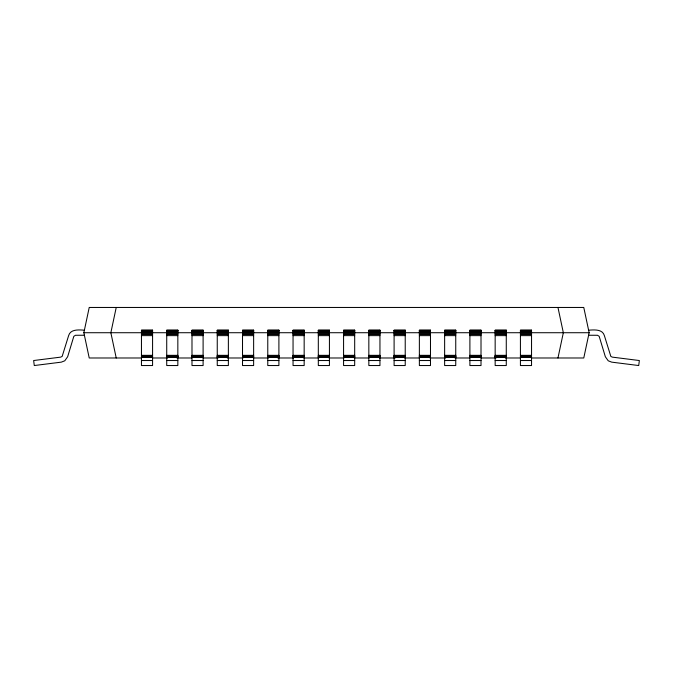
<?xml version="1.0" encoding="UTF-8"?>
<svg xmlns="http://www.w3.org/2000/svg" width="673" height="673" viewBox="0 0 673 673"><rect width="100%" height="100%" fill="white"/><g stroke="black" fill="none" stroke-linecap="round" stroke-linejoin="round"><path stroke-width="1.01" d="M141.406 357.986L89.223 357.986L83.856 332.723L89.223 307.46L583.777 307.46L589.144 332.723L583.777 357.986L531.594 357.986M116.227 307.46L110.852 332.723L116.227 357.986M557.967 357.986L563.335 332.723L557.967 307.46M84.495 330.191C79.195 329.863 70.539 328.845 68.621 335.625L62.16 356.404L60.688 357.127L33.65 360.535L34.281 365.54L61.319 362.141L64.785 360.787L67.645 356.766L73.82 336.332L75.485 335.28L84.495 335.247M588.606 330.191C593.889 329.846 602.478 328.887 604.379 335.625L610.84 356.404L612.312 357.127L639.35 360.535L638.719 365.54L611.681 362.141L608.215 360.787L605.355 356.766L599.18 336.332L597.515 335.28L588.606 335.247M141.456 330.292L152.578 330.292M166.727 330.292L177.84 330.292M191.99 330.292L203.103 330.292M217.253 330.292L228.366 330.292M242.516 330.292L253.637 330.292M267.778 330.292L278.9 330.292M293.049 330.292L304.162 330.292M318.312 330.292L329.425 330.292M343.575 330.292L354.688 330.292M368.838 330.292L379.951 330.292M394.1 330.292L405.222 330.292M419.363 330.292L430.484 330.292M444.634 330.292L455.747 330.292M469.897 330.292L481.01 330.292M495.16 330.292L506.273 330.292M520.422 330.292L531.544 330.292M141.456 330.578L152.578 330.578M166.727 330.578L177.84 330.578M191.99 330.578L203.103 330.578M217.253 330.578L228.366 330.578M242.516 330.578L253.637 330.578M267.778 330.578L278.9 330.578M293.049 330.578L304.162 330.578M318.312 330.578L329.425 330.578M343.575 330.578L354.688 330.578M368.838 330.578L379.951 330.578M394.1 330.578L405.222 330.578M419.363 330.578L430.484 330.578M444.634 330.578L455.747 330.578M469.897 330.578L481.01 330.578M495.16 330.578L506.273 330.578M520.422 330.578L531.544 330.578M141.456 331.057L152.578 331.057M166.727 331.057L177.84 331.057M191.99 331.057L203.103 331.057M217.253 331.057L228.366 331.057M242.516 331.057L253.637 331.057M267.778 331.057L278.9 331.057M293.049 331.057L304.162 331.057M318.312 331.057L329.425 331.057M343.575 331.057L354.688 331.057M368.838 331.057L379.951 331.057M394.1 331.057L405.222 331.057M419.363 331.057L430.484 331.057M444.634 331.057L455.747 331.057M469.897 331.057L481.01 331.057M495.16 331.057L506.273 331.057M520.422 331.057L531.544 331.057M141.456 331.705L152.578 331.705M166.727 331.705L177.84 331.705M191.99 331.705L203.103 331.705M217.253 331.705L228.366 331.705M242.516 331.705L253.637 331.705M267.778 331.705L278.9 331.705M293.049 331.705L304.162 331.705M318.312 331.705L329.425 331.705M343.575 331.705L354.688 331.705M368.838 331.705L379.951 331.705M394.1 331.705L405.222 331.705M419.363 331.705L430.484 331.705M444.634 331.705L455.747 331.705M469.897 331.705L481.01 331.705M495.16 331.705L506.273 331.705M520.422 331.705L531.544 331.705M141.456 332.504L152.578 332.504M166.727 332.504L177.84 332.504M191.99 332.504L203.103 332.504M217.253 332.504L228.366 332.504M242.516 332.504L253.637 332.504M267.778 332.504L278.9 332.504M293.049 332.504L304.162 332.504M318.312 332.504L329.425 332.504M343.575 332.504L354.688 332.504M368.838 332.504L379.951 332.504M394.1 332.504L405.222 332.504M419.363 332.504L430.484 332.504M444.634 332.504L455.747 332.504M469.897 332.504L481.01 332.504M495.16 332.504L506.273 332.504M520.422 332.504L531.544 332.504M83.856 332.723L141.456 332.723M152.578 332.723L166.727 332.723M177.84 332.723L191.99 332.723M203.103 332.723L217.253 332.723M228.366 332.723L242.516 332.723M253.637 332.723L267.778 332.723M278.9 332.723L293.049 332.723M304.162 332.723L318.312 332.723M329.425 332.723L343.575 332.723M354.688 332.723L368.838 332.723M379.951 332.723L394.1 332.723M405.222 332.723L419.363 332.723M430.484 332.723L444.634 332.723M455.747 332.723L469.897 332.723M481.01 332.723L495.16 332.723M506.273 332.723L520.422 332.723M531.544 332.723L589.144 332.723M141.456 333.446L152.578 333.446M166.727 333.446L177.84 333.446M191.99 333.446L203.103 333.446M217.253 333.446L228.366 333.446M242.516 333.446L253.637 333.446M267.778 333.446L278.9 333.446M293.049 333.446L304.162 333.446M318.312 333.446L329.425 333.446M343.575 333.446L354.688 333.446M368.838 333.446L379.951 333.446M394.1 333.446L405.222 333.446M419.363 333.446L430.484 333.446M444.634 333.446L455.747 333.446M469.897 333.446L481.01 333.446M495.16 333.446L506.273 333.446M520.422 333.446L531.544 333.446M141.456 334.489L152.578 334.489M166.727 334.489L177.84 334.489M191.99 334.489L203.103 334.489M217.253 334.489L228.366 334.489M242.516 334.489L253.637 334.489M267.778 334.489L278.9 334.489M293.049 334.489L304.162 334.489M318.312 334.489L329.425 334.489M343.575 334.489L354.688 334.489M368.838 334.489L379.951 334.489M394.1 334.489L405.222 334.489M419.363 334.489L430.484 334.489M444.634 334.489L455.747 334.489M469.897 334.489L481.01 334.489M495.16 334.489L506.273 334.489M520.422 334.489L531.544 334.489M141.456 335.625L152.578 335.625M166.727 335.625L177.84 335.625M191.99 335.625L203.103 335.625M217.253 335.625L228.366 335.625M242.516 335.625L253.637 335.625M267.778 335.625L278.9 335.625M293.049 335.625L304.162 335.625M318.312 335.625L329.425 335.625M343.575 335.625L354.688 335.625M368.838 335.625L379.951 335.625M394.1 335.625L405.222 335.625M419.363 335.625L430.484 335.625M444.634 335.625L455.747 335.625M469.897 335.625L481.01 335.625M495.16 335.625L506.273 335.625M520.422 335.625L531.544 335.625M141.456 355.336L152.578 355.336M166.727 355.336L177.84 355.336M191.99 355.336L203.103 355.336M217.253 355.336L228.366 355.336M242.516 355.336L253.637 355.336M267.778 355.336L278.9 355.336M293.049 355.336L304.162 355.336M318.312 355.336L329.425 355.336M343.575 355.336L354.688 355.336M368.838 355.336L379.951 355.336M394.1 355.336L405.222 355.336M419.363 355.336L430.484 355.336M444.634 355.336L455.747 355.336M469.897 355.336L481.01 355.336M495.16 355.336L506.273 355.336M520.422 355.336L531.544 355.336M141.456 355.731L152.578 355.731M166.727 355.731L177.84 355.731M191.99 355.731L203.103 355.731M217.253 355.731L228.366 355.731M242.516 355.731L253.637 355.731M267.778 355.731L278.9 355.731M293.049 355.731L304.162 355.731M318.312 355.731L329.425 355.731M343.575 355.731L354.688 355.731M368.838 355.731L379.951 355.731M394.1 355.731L405.222 355.731M419.363 355.731L430.484 355.731M444.634 355.731L455.747 355.731M469.897 355.731L481.01 355.731M495.16 355.731L506.273 355.731M520.422 355.731L531.544 355.731M141.456 356.084L152.578 356.084M166.727 356.084L177.84 356.084M191.99 356.084L203.103 356.084M217.253 356.084L228.366 356.084M242.516 356.084L253.637 356.084M267.778 356.084L278.9 356.084M293.049 356.084L304.162 356.084M318.312 356.084L329.425 356.084M343.575 356.084L354.688 356.084M368.838 356.084L379.951 356.084M394.1 356.084L405.222 356.084M419.363 356.084L430.484 356.084M444.634 356.084L455.747 356.084M469.897 356.084L481.01 356.084M495.16 356.084L506.273 356.084M520.422 356.084L531.544 356.084M141.456 356.404L152.578 356.404M166.727 356.404L177.84 356.404M191.99 356.404L203.103 356.404M217.253 356.404L228.366 356.404M242.516 356.404L253.637 356.404M267.778 356.404L278.9 356.404M293.049 356.404L304.162 356.404M318.312 356.404L329.425 356.404M343.575 356.404L354.688 356.404M368.838 356.404L379.951 356.404M394.1 356.404L405.222 356.404M419.363 356.404L430.484 356.404M444.634 356.404L455.747 356.404M469.897 356.404L481.01 356.404M495.16 356.404L506.273 356.404M520.422 356.404L531.544 356.404M141.456 356.673L152.578 356.673M166.727 356.673L177.84 356.673M191.99 356.673L203.103 356.673M217.253 356.673L228.366 356.673M242.516 356.673L253.637 356.673M267.778 356.673L278.9 356.673M293.049 356.673L304.162 356.673M318.312 356.673L329.425 356.673M343.575 356.673L354.688 356.673M368.838 356.673L379.951 356.673M394.1 356.673L405.222 356.673M419.363 356.673L430.484 356.673M444.634 356.673L455.747 356.673M469.897 356.673L481.01 356.673M495.16 356.673L506.273 356.673M520.422 356.673L531.544 356.673M141.456 356.892L152.578 356.892M166.727 356.892L177.84 356.892M191.99 356.892L203.103 356.892M217.253 356.892L228.366 356.892M242.516 356.892L253.637 356.892M267.778 356.892L278.9 356.892M293.049 356.892L304.162 356.892M318.312 356.892L329.425 356.892M343.575 356.892L354.688 356.892M368.838 356.892L379.951 356.892M394.1 356.892L405.222 356.892M419.363 356.892L430.484 356.892M444.634 356.892L455.747 356.892M469.897 356.892L481.01 356.892M495.16 356.892L506.273 356.892M520.422 356.892L531.544 356.892M141.456 357.043L152.578 357.127M166.727 357.043L177.84 357.127M191.99 357.127L203.103 357.043M217.253 357.127L228.366 357.043M242.516 357.043L253.637 357.127M267.778 357.127L278.9 357.043M293.049 357.043L304.162 357.127M318.312 357.127L329.425 357.043M343.575 357.043L354.688 357.127M368.838 357.127L379.951 357.043M394.1 357.127L405.222 357.043M419.363 357.127L430.484 357.043M444.634 357.043L455.747 357.127M469.897 357.043L481.01 357.127M495.16 357.043L506.273 357.127M520.422 357.127L531.544 357.043M152.805 357.986L167.636 357.986M176.94 357.986L191.771 357.986M203.17 357.986L218.002 357.986M227.306 357.986L243.046 357.986M253.536 357.986L268.367 357.986M277.814 357.986L293.554 357.986M303.902 357.986L318.733 357.986M329.08 357.986L343.92 357.986M354.267 357.986L369.098 357.986M379.446 357.986L395.186 357.986M404.633 357.986L419.464 357.986M429.954 357.986L445.694 357.986M454.998 357.986L469.83 357.986M481.229 357.986L496.06 357.986M505.364 357.986L520.195 357.986M141.456 360.535L152.578 360.535M166.727 360.535L177.84 360.535M191.99 360.535L203.103 360.535M217.253 360.535L228.366 360.535M242.516 360.535L253.637 360.535M267.778 360.535L278.9 360.535M293.049 360.535L304.162 360.535M318.312 360.535L329.425 360.535M343.575 360.535L354.688 360.535M368.838 360.535L379.951 360.535M394.1 360.535L405.222 360.535M419.363 360.535L430.484 360.535M444.634 360.535L455.747 360.535M469.897 360.535L481.01 360.535M495.16 360.535L506.273 360.535M520.422 360.535L531.544 360.535M152.578 330.191L141.456 330.191L141.456 365.54L152.578 365.54L152.578 330.191M177.84 330.191L166.727 330.191L166.727 365.54L177.84 365.54L177.84 330.191M203.103 330.191L191.99 330.191L191.99 365.54L203.103 365.54L203.103 330.191M228.366 330.191L217.253 330.191L217.253 365.54L228.366 365.54L228.366 330.191M253.637 330.191L242.516 330.191L242.516 365.54L253.637 365.54L253.637 330.191M278.9 330.191L267.778 330.191L267.778 365.54L278.9 365.54L278.9 330.191M304.162 330.191L293.049 330.191L293.049 365.54L304.162 365.54L304.162 330.191M329.425 330.191L318.312 330.191L318.312 365.54L329.425 365.54L329.425 330.191M354.688 330.191L343.575 330.191L343.575 365.54L354.688 365.54L354.688 330.191M379.951 330.191L368.838 330.191L368.838 365.54L379.951 365.54L379.951 330.191M405.222 330.191L394.1 330.191L394.1 365.54L405.222 365.54L405.222 330.191M430.484 330.191L419.363 330.191L419.363 365.54L430.484 365.54L430.484 330.191M455.747 330.191L444.634 330.191L444.634 365.54L455.747 365.54L455.747 330.191M481.01 330.191L469.897 330.191L469.897 365.54L481.01 365.54L481.01 330.191M506.273 330.191L495.16 330.191L495.16 365.54L506.273 365.54L506.273 330.191M531.544 330.191L520.422 330.191L520.422 365.54L531.544 365.54L531.544 330.191"/></g></svg>
